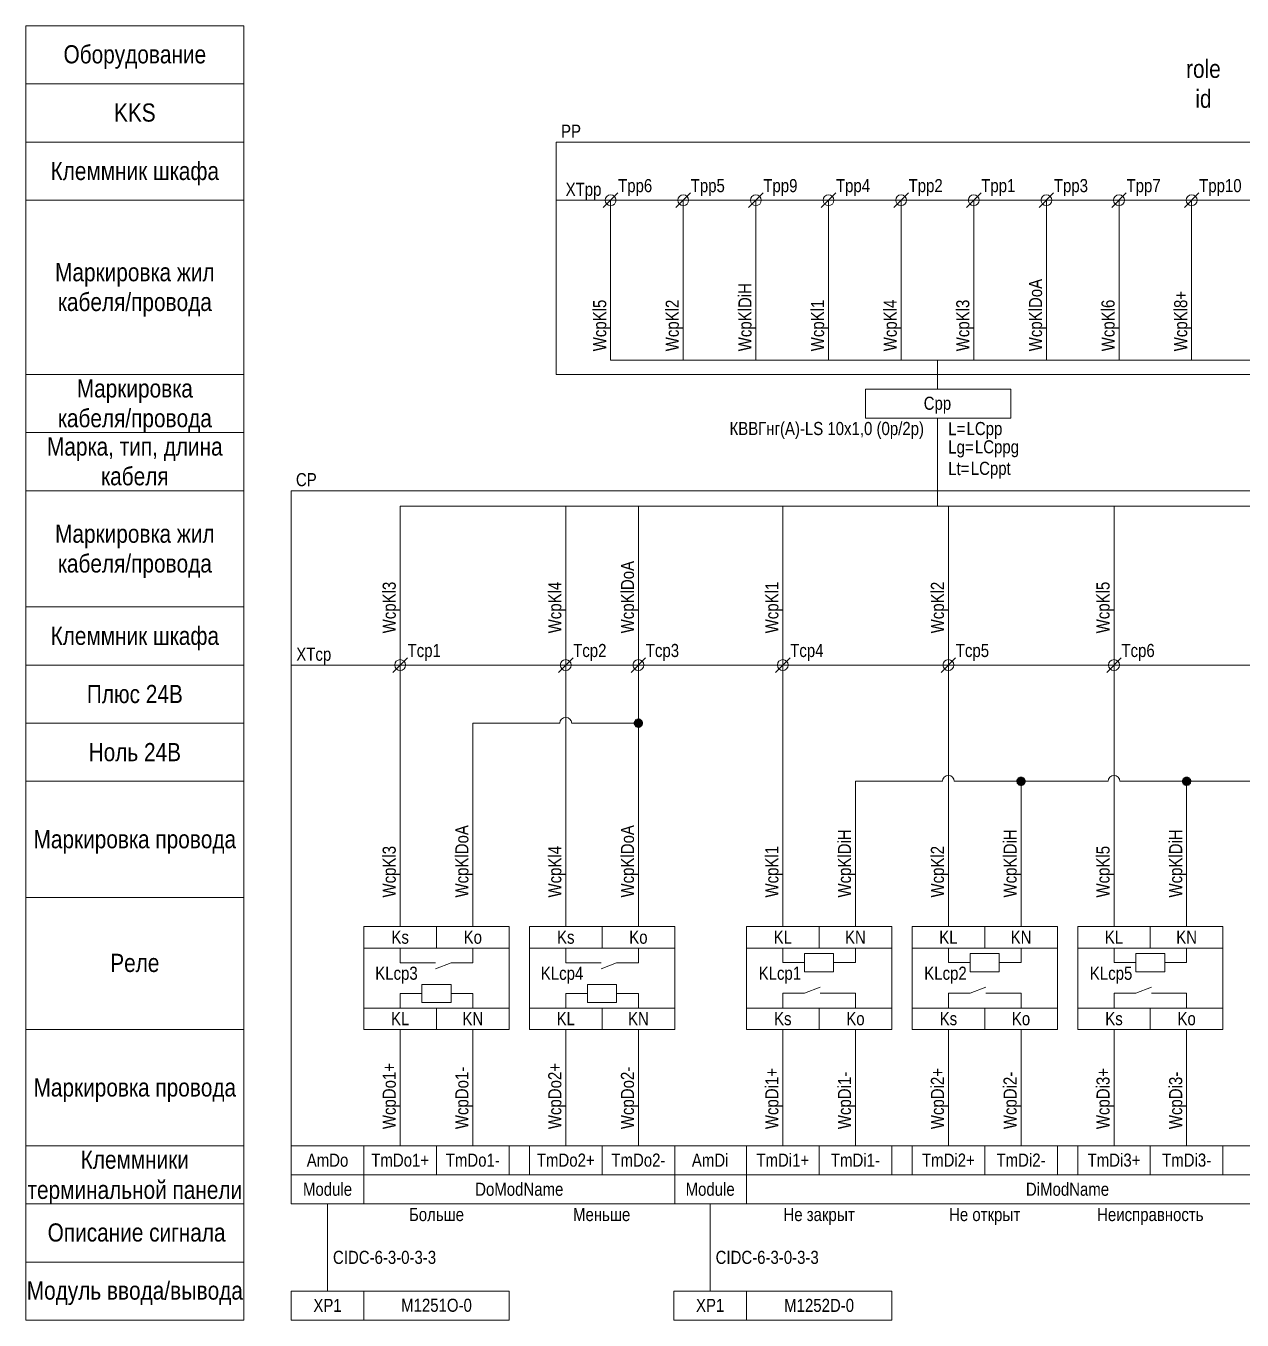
# Model space of a CAD drawing. Header units: millimetres. Extents: x 20 to 273, y -183 to -5.
# Drawn here: x 20 to 187.4, y -183.2 to -5 of the extents above; entities that cross this region are included whole.
import ezdxf

# ---------------------------------------------------------------- set-up
doc = ezdxf.new("R2010")
doc.units = ezdxf.units.MM
doc.header["$MEASUREMENT"] = 0
doc.linetypes.add('1_1', pattern=[2000, 1000, -1000])
doc.linetypes.add('4_2_1_2', pattern=[6702.777624, 3527.777672, -1763.888836, 0, -1411.111116])
for name, color, linetype in [('cp_names', 7, 'Continuous'), ('cp_params_di', 7, 'Continuous'), ('cp_params_do', 7, 'Continuous'), ('cp_static_di', 7, 'Continuous'), ('cp_static_do', 7, 'Continuous'), ('id_names', 7, 'Continuous'), ('id_params_ai', 7, 'Continuous'), ('id_params_di', 7, 'Continuous'), ('id_params_do', 7, 'Continuous'), ('id_static_di', 7, 'Continuous'), ('id_static_do', 7, 'Continuous')]:
    doc.layers.add(name, color=color, linetype=linetype)
doc.styles.add('СГЕНЕРИР_СТИЛЬ_1', font='')
doc.styles.get('СГЕНЕРИР_СТИЛЬ_1').set_extended_font_data('Arial Narrow')

msp = doc.modelspace()

# ---------------------------------------------------------------- hatches: boundary and pattern name
at = {"layer": 'cp_static_di', "linetype": 'Continuous', "lineweight": 0, "true_color": 0x000000}
for points in [[(156.61, -109), (156.64, -109.15), (156.72, -109.28), (156.85, -109.37), (157.01, -109.4), (157.16, -109.37), (157.29, -109.28), (157.38, -109.15), (157.41, -109), (157.38, -108.85), (157.29, -108.72), (157.16, -108.63), (157.01, -108.6), (156.85, -108.63), (156.72, -108.72), (156.64, -108.85)], [(179.41, -109), (179.44, -109.15), (179.52, -109.28), (179.65, -109.37), (179.81, -109.4), (179.96, -109.37), (180.09, -109.28), (180.18, -109.15), (180.21, -109), (180.18, -108.85), (180.09, -108.72), (179.96, -108.63), (179.81, -108.6), (179.65, -108.63), (179.52, -108.72), (179.44, -108.85)]]:
    msp.add_hatch(color=18, dxfattribs=at).paths.add_polyline_path(points)
at = {"layer": 'cp_static_do', "linetype": 'Continuous', "lineweight": 0, "true_color": 0x000000}
msp.add_hatch(color=18, dxfattribs=at).paths.add_polyline_path([(103.93, -101), (103.96, -101.15), (104.04, -101.28), (104.17, -101.37), (104.33, -101.4), (104.48, -101.37), (104.61, -101.28), (104.69, -101.15), (104.73, -101), (104.69, -100.85), (104.61, -100.72), (104.48, -100.63), (104.33, -100.6), (104.17, -100.63), (104.04, -100.72), (103.96, -100.85)])

# ---------------------------------------------------------------- linework, layer by layer
at = {"layer": 'cp_names', "color": 7, "linetype": 'Continuous', "lineweight": 15, "ltscale": 100}
for points in [[(20, -85), (50, -85), (50, -69), (20, -69)], [(20, -93), (50, -93), (50, -85), (20, -85)], [(20, -101), (50, -101), (50, -93), (20, -93)], [(20, -109), (50, -109), (50, -101), (20, -101)], [(20, -125), (50, -125), (50, -109), (20, -109)], [(20, -143.18), (50, -143.18), (50, -125), (20, -125)], [(20, -159.18), (50, -159.18), (50, -143.18), (20, -143.18)], [(20, -167.18), (50, -167.18), (50, -159.18), (20, -159.18)], [(20, -175.18), (50, -175.18), (50, -167.18), (20, -167.18)], [(20, -183.18), (50, -183.18), (50, -175.18), (20, -175.18)]]:
    msp.add_lwpolyline(points, close=True, dxfattribs=at)
at = {"layer": 'cp_static_di', "color": 7, "linetype": '1_1', "lineweight": 15, "ltscale": 100}
for p, q in [((273.2, -69), (56.53, -69)), ((56.53, -69), (56.53, -167.18))]:
    msp.add_line(p, q, dxfattribs=at)
at = {"layer": 'cp_static_di', "color": 7, "linetype": 'Continuous', "lineweight": 15, "ltscale": 100}
for p, q in [((71.53, -71.14), (225.4, -71.14)), ((71.53, -71.14), (71.53, -93)), ((94.33, -71.14), (94.33, -93)), ((104.33, -71.14), (104.33, -93)), ((124.21, -71.14), (124.21, -93)), ((147.01, -71.14), (147.01, -93)), ((169.81, -71.14), (169.81, -93)), ((70.53, -94), (72.53, -92)), ((93.33, -94), (95.33, -92)), ((103.33, -94), (105.33, -92)), ((123.21, -94), (125.21, -92)), ((146.01, -94), (148.01, -92)), ((124.21, -93), (124.21, -129)), ((147.01, -93), (147.01, -129)), ((169.81, -93), (169.81, -129)), ((134.21, -129), (134.21, -109)), ((157.01, -129), (157.01, -109.4)), ((179.81, -129), (179.81, -109.4)), ((124.21, -143.18), (124.21, -159.18)), ((134.21, -143.18), (134.21, -159.18)), ((147.01, -143.18), (147.01, -159.18)), ((157.01, -143.18), (157.01, -159.18)), ((169.81, -143.18), (169.81, -159.18)), ((179.81, -143.18), (179.81, -159.18)), ((109.21, -159.18), (230.4, -159.18)), ((109.21, -167.18), (230.4, -167.18))]:
    msp.add_line(p, q, dxfattribs=at)
at = {"layer": 'cp_static_di', "color": 7, "linetype": '4_2_1_2', "lineweight": 15, "ltscale": 100}
msp.add_line((56.53, -93), (273.2, -93), dxfattribs=at)
at = {"layer": 'cp_static_di', "color": 7, "linetype": 'Continuous', "lineweight": 15, "ltscale": 100}
for points in [[(119.21, -143.18), (139.21, -143.18), (139.21, -129), (119.21, -129)], [(119.21, -131.96), (129.21, -131.96), (129.21, -129), (119.21, -129)], [(129.21, -131.96), (139.21, -131.96), (139.21, -129), (129.21, -129)], [(142.01, -143.18), (162.01, -143.18), (162.01, -129), (142.01, -129)], [(142.01, -131.96), (152.01, -131.96), (152.01, -129), (142.01, -129)], [(152.01, -131.96), (162.01, -131.96), (162.01, -129), (152.01, -129)], [(164.81, -143.18), (184.81, -143.18), (184.81, -129), (164.81, -129)], [(164.81, -131.96), (174.81, -131.96), (174.81, -129), (164.81, -129)], [(174.81, -131.96), (184.81, -131.96), (184.81, -129), (174.81, -129)], [(131.21, -132.72), (131.21, -135.21), (127.21, -135.21), (127.21, -132.72)], [(154.01, -132.72), (154.01, -135.21), (150.01, -135.21), (150.01, -132.72)], [(176.81, -132.72), (176.81, -135.21), (172.81, -135.21), (172.81, -132.72)], [(119.21, -143.18), (129.21, -143.18), (129.21, -140.21), (119.21, -140.21)], [(129.21, -143.18), (139.21, -143.18), (139.21, -140.21), (129.21, -140.21)], [(142.01, -143.18), (152.01, -143.18), (152.01, -140.21), (142.01, -140.21)], [(152.01, -143.18), (162.01, -143.18), (162.01, -140.21), (152.01, -140.21)], [(164.81, -143.18), (174.81, -143.18), (174.81, -140.21), (164.81, -140.21)], [(174.81, -143.18), (184.81, -143.18), (184.81, -140.21), (174.81, -140.21)], [(119.21, -159.18), (129.21, -159.18), (129.21, -163.18), (119.21, -163.18)], [(129.21, -159.18), (139.21, -159.18), (139.21, -163.18), (129.21, -163.18)], [(142.01, -159.18), (152.01, -159.18), (152.01, -163.18), (142.01, -163.18)], [(152.01, -159.18), (162.01, -159.18), (162.01, -163.18), (152.01, -163.18)], [(164.81, -159.18), (174.81, -159.18), (174.81, -163.18), (164.81, -163.18)], [(174.81, -159.18), (184.81, -159.18), (184.81, -163.18), (174.81, -163.18)], [(119.21, -163.18), (230.4, -163.18), (230.4, -167.18), (119.21, -167.18)]]:
    msp.add_lwpolyline(points, close=True, dxfattribs=at)
for points in [[(124.21, -131.96), (124.21, -133.96), (127.21, -133.96)], [(134.21, -131.96), (134.21, -133.96), (131.21, -133.96)], [(147.01, -131.96), (147.01, -133.96), (150.01, -133.96)], [(157.01, -131.96), (157.01, -133.96), (154.01, -133.96)], [(169.81, -131.96), (169.81, -133.96), (172.81, -133.96)], [(179.81, -131.96), (179.81, -133.96), (176.81, -133.96)], [(124.21, -140.21), (124.21, -138.18), (127.21, -138.18)], [(127.21, -138.18), (129.35, -137.35)], [(131.21, -138.18), (129.35, -138.18)], [(134.21, -140.21), (134.21, -138.18), (131.21, -138.18)], [(147.01, -140.21), (147.01, -138.18), (150.01, -138.18)], [(150.01, -138.18), (152.15, -137.35)], [(154.01, -138.18), (152.15, -138.18)], [(157.01, -140.21), (157.01, -138.18), (154.01, -138.18)], [(169.81, -140.21), (169.81, -138.18), (172.81, -138.18)], [(172.81, -138.18), (174.95, -137.35)], [(176.81, -138.18), (174.95, -138.18)], [(179.81, -140.21), (179.81, -138.18), (176.81, -138.18)]]:
    msp.add_lwpolyline(points, dxfattribs=at)
for centre in [(71.53, -93), (94.33, -93), (104.33, -93), (124.21, -93), (147.01, -93)]:
    msp.add_circle(centre, 0.75, dxfattribs=at)
at = {"layer": 'cp_static_di', "color": 7, "linetype": 'Continuous', "lineweight": 70, "ltscale": 100}
for centre in [(157.01, -109), (179.81, -109)]:
    msp.add_circle(centre, 0.4, dxfattribs=at)
at = {"layer": 'cp_static_do', "color": 7, "linetype": 'Continuous', "lineweight": 15, "ltscale": 100}
for p, q in [((168.81, -94), (170.81, -92)), ((71.53, -93), (71.53, -129)), ((94.33, -93), (94.33, -129)), ((104.33, -93), (104.33, -129)), ((81.53, -101), (81.53, -129)), ((93.51, -101), (81.53, -101)), ((103.93, -101), (95.14, -101)), ((71.53, -143.18), (71.53, -159.18)), ((81.53, -143.18), (81.53, -159.18)), ((94.33, -143.18), (94.33, -159.18)), ((104.33, -143.18), (104.33, -159.18)), ((56.53, -159.18), (109.33, -159.18)), ((56.53, -167.18), (109.33, -167.18)), ((61.53, -167.18), (61.53, -179.18)), ((114.21, -167.18), (114.21, -179.18))]:
    msp.add_line(p, q, dxfattribs=at)
for points in [[(66.53, -143.18), (86.53, -143.18), (86.53, -129), (66.53, -129)], [(66.53, -131.96), (76.53, -131.96), (76.53, -129), (66.53, -129)], [(76.53, -131.96), (86.53, -131.96), (86.53, -129), (76.53, -129)], [(89.33, -143.18), (109.33, -143.18), (109.33, -129), (89.33, -129)], [(89.33, -131.96), (99.33, -131.96), (99.33, -129), (89.33, -129)], [(99.33, -131.96), (109.33, -131.96), (109.33, -129), (99.33, -129)], [(74.53, -139.46), (74.53, -136.96), (78.53, -136.96), (78.53, -139.46)], [(97.33, -139.46), (97.33, -136.96), (101.33, -136.96), (101.33, -139.46)], [(66.53, -143.18), (76.53, -143.18), (76.53, -140.21), (66.53, -140.21)], [(76.53, -143.18), (86.53, -143.18), (86.53, -140.21), (76.53, -140.21)], [(89.33, -143.18), (99.33, -143.18), (99.33, -140.21), (89.33, -140.21)], [(99.33, -143.18), (109.33, -143.18), (109.33, -140.21), (99.33, -140.21)], [(66.53, -159.18), (76.53, -159.18), (76.53, -163.18), (66.53, -163.18)], [(76.53, -159.18), (86.53, -159.18), (86.53, -163.18), (76.53, -163.18)], [(89.33, -159.18), (99.33, -159.18), (99.33, -163.18), (89.33, -163.18)], [(99.33, -159.18), (109.33, -159.18), (109.33, -163.18), (99.33, -163.18)], [(66.53, -167.18), (56.53, -167.18), (56.53, -163.18), (66.53, -163.18)], [(66.53, -163.18), (109.33, -163.18), (109.33, -167.18), (66.53, -167.18)], [(119.21, -167.18), (109.33, -167.18), (109.33, -163.18), (119.21, -163.18)], [(66.53, -183.18), (56.53, -183.18), (56.53, -179.18), (66.53, -179.18)], [(66.53, -179.18), (86.53, -179.18), (86.53, -183.18), (66.53, -183.18)], [(119.21, -183.18), (109.21, -183.18), (109.21, -179.18), (119.21, -179.18)], [(119.21, -179.18), (139.21, -179.18), (139.21, -183.18), (119.21, -183.18)]]:
    msp.add_lwpolyline(points, close=True, dxfattribs=at)
for points in [[(71.53, -131.96), (71.53, -134), (74.53, -134)], [(81.53, -131.96), (81.53, -134), (78.53, -134)], [(94.33, -131.96), (94.33, -134), (97.33, -134)], [(104.33, -131.96), (104.33, -134), (101.33, -134)], [(74.53, -134), (76.39, -134)], [(78.53, -134), (76.39, -134.83)], [(97.33, -134), (99.19, -134)], [(101.33, -134), (99.19, -134.83)], [(71.53, -140.21), (71.53, -138.21), (74.53, -138.21)], [(81.53, -140.21), (81.53, -138.21), (78.53, -138.21)], [(94.33, -140.21), (94.33, -138.21), (97.33, -138.21)], [(104.33, -140.21), (104.33, -138.21), (101.33, -138.21)]]:
    msp.add_lwpolyline(points, dxfattribs=at)
msp.add_circle((169.81, -93), 0.75, dxfattribs=at)
at = {"layer": 'cp_static_do', "color": 7, "linetype": 'Continuous', "lineweight": 70, "ltscale": 100}
msp.add_circle((104.33, -101), 0.4, dxfattribs=at)
at = {"layer": 'cp_static_do', "color": 7, "linetype": 'Continuous', "lineweight": 15, "ltscale": 100}
for centre in [(94.33, -101), (147.01, -109), (169.81, -109)]:
    msp.add_arc(centre, 0.815, 0, 180, dxfattribs=at)
at = {"layer": 'id_names', "color": 7, "linetype": 'Continuous', "lineweight": 15, "ltscale": 100}
for points in [[(20, -13), (50, -13), (50, -5), (20, -5)], [(20, -21), (50, -21), (50, -13), (20, -13)], [(20, -29), (50, -29), (50, -21), (20, -21)], [(20, -53), (50, -53), (50, -29), (20, -29)], [(20, -61), (50, -61), (50, -53), (20, -53)], [(20, -69), (50, -69), (50, -61), (20, -61)]]:
    msp.add_lwpolyline(points, close=True, dxfattribs=at)
at = {"layer": 'id_static_di', "color": 7, "linetype": 'Continuous', "lineweight": 15, "ltscale": 100}
for p, q in [((145.5, -71.14), (145.5, -59)), ((146.19, -109), (134.21, -109)), ((168.99, -109), (147.82, -109)), ((191.79, -109), (170.62, -109))]:
    msp.add_line(p, q, dxfattribs=at)
at = {"layer": 'id_static_do', "color": 7, "linetype": '1_1', "lineweight": 15, "ltscale": 100}
for p, q in [((273.2, -21), (93.03, -21)), ((93.03, -53), (93.03, -21)), ((273.2, -53), (93.03, -53))]:
    msp.add_line(p, q, dxfattribs=at)
at = {"layer": 'id_static_do', "color": 7, "linetype": 'Continuous', "lineweight": 15, "ltscale": 100}
for p, q in [((99.5, -30), (101.5, -28)), ((109.5, -30), (111.5, -28)), ((119.5, -30), (121.5, -28)), ((129.5, -30), (131.5, -28)), ((139.5, -30), (141.5, -28)), ((149.5, -30), (151.5, -28)), ((159.5, -30), (161.5, -28)), ((169.5, -30), (171.5, -28)), ((179.5, -30), (181.5, -28)), ((100.5, -51), (100.5, -29)), ((110.5, -51), (110.5, -29)), ((120.5, -51), (120.5, -29)), ((130.5, -51), (130.5, -29)), ((140.5, -51), (140.5, -29)), ((150.5, -51), (150.5, -29)), ((160.5, -51), (160.5, -29)), ((170.5, -51), (170.5, -29)), ((180.5, -51), (180.5, -29)), ((100.5, -51), (190.5, -51)), ((145.5, -55), (145.5, -51))]:
    msp.add_line(p, q, dxfattribs=at)
at = {"layer": 'id_static_do', "color": 7, "linetype": '4_2_1_2', "lineweight": 15, "ltscale": 100}
msp.add_line((93.03, -29), (273.2, -29), dxfattribs=at)
at = {"layer": 'id_static_do', "color": 7, "linetype": 'Continuous', "lineweight": 15, "ltscale": 100}
msp.add_lwpolyline([(135.6, -59), (155.61, -59), (155.61, -55), (135.6, -55)], close=True, dxfattribs=at)
for centre in [(100.5, -29), (110.5, -29), (120.5, -29), (130.5, -29), (140.5, -29), (150.5, -29), (160.5, -29), (170.5, -29), (180.5, -29)]:
    msp.add_circle(centre, 0.75, dxfattribs=at)

# ---------------------------------------------------------------- texts
at = {"layer": 'cp_names', "color": 7, "linetype": 'Continuous', "lineweight": 15, "insert": (35, -73.66), "char_height": 2.5, "attachment_point": 2, "line_spacing_factor": 0.982786, "style": 'СГЕНЕРИР_СТИЛЬ_1'}
msp.add_mtext('\\A1;{\\pqc;\\fArial Narrow|b0|i0|c204|p34;Маркировка жил\\P\\pqc;\\fArial Narrow|b0|i0|c204|p34;кабеля/провода}', dxfattribs=at)
at = {"layer": 'cp_names', "color": 7, "linetype": 'Continuous', "lineweight": 15, "char_height": 2.5, "style": 'СГЕНЕРИР_СТИЛЬ_1'}
for s, insert, attachment_point in [('\\A1;{\\pqc;\\fArial Narrow|b0|i0|c204|p34;Клеммник\\fArial Narrow|b0|i0|c204|p34; шкафа}', (35, -87.72), 2), ('\\A1;{\\pqc;\\fArial Narrow|b0|i0|c204|p34;Плюс \\fArial Narrow|b0|i0|c204|p34;24В}', (35, -97), 5), ('\\A1;{\\pqc;\\fArial Narrow|b0|i0|c204|p34;Ноль 24\\fArial Narrow|b0|i0|c204|p34;В}', (35, -105), 5), ('\\A1;{\\pqc;\\fArial Narrow|b0|i0|c204|p34;Маркировка \\fArial Narrow|b0|i0|c204|p34;провода}', (35, -115.72), 2), ('\\A1;{\\pqc;\\fArial Narrow|b0|i0|c204|p34;Реле}', (35, -132.75), 2), ('\\A1;{\\pqc;\\fArial Narrow|b0|i0|c204|p34;Маркировка \\fArial Narrow|b0|i0|c204|p34;провода}', (35, -149.9), 2), ('\\A1;{\\pqc;\\fArial Narrow|b0|i0|c204|p34;Описание сигнала}', (35.24, -169.86), 2), ('\\A1;{\\pqc;\\fArial Narrow|b0|i0|c204|p34;Модуль ввода/вывода}', (35, -177.86), 2)]:
    msp.add_mtext(s, dxfattribs=dict(at, insert=insert, attachment_point=attachment_point))
at = {"layer": 'cp_names', "color": 7, "linetype": 'Continuous', "lineweight": 15, "insert": (35, -159.84), "char_height": 2.5, "width": 30, "attachment_point": 2, "line_spacing_factor": 0.996518, "style": 'СГЕНЕРИР_СТИЛЬ_1'}
msp.add_mtext('\\A1;{\\pqc;\\fArial Narrow|b0|i0|c204|p34;Клеммник\\fArial Narrow|b0|i0|c204|p34;и терминальной панели}', dxfattribs=at)
at = {"layer": 'cp_params_di', "color": 7, "linetype": 'Continuous', "lineweight": 15, "char_height": 1.8, "attachment_point": 1, "rotation": 90, "style": 'СГЕНЕРИР_СТИЛЬ_1'}
for s, insert in [('\\A1;{\\pql;\\fArial Narrow|b0|i0|c204|p34;WcpKl\\fArial Narrow|b0|i0|c204|p34;DiH}', (118.1, -49.8)), ('\\A1;{\\pql;\\fArial Narrow|b0|i0|c204|p34;WcpKl8\\fArial Narrow|b0|i0|c204|p34;+}', (178.09, -49.8)), ('\\A1;{\\pql;\\fArial Narrow|b0|i0|c204|p34;WcpKl\\fArial Narrow|b0|i0|c204|p34;5\\fArial Narrow|b0|i0|c204|p34;}', (98.1, -49.8)), ('\\A1;{\\pql;\\fArial Narrow|b0|i0|c204|p34;WcpKl\\fArial Narrow|b0|i0|c204|p34;2\\fArial Narrow|b0|i0|c204|p34;}', (108.09, -49.8)), ('\\A1;{\\pql;\\fArial Narrow|b0|i0|c204|p34;Wcp\\fArial Narrow|b0|i0|c204|p34;Kl1\\fArial Narrow|b0|i0|c204|p34;}', (128.09, -49.8)), ('\\A1;{\\pql;\\fArial Narrow|b0|i0|c204|p34;WcpKl\\fArial Narrow|b0|i0|c204|p34;6\\fArial Narrow|b0|i0|c204|p34;}', (168.09, -49.8)), ('\\A1;{\\pql;\\fArial Narrow|b0|i0|c204|p34;WcpKl3}', (69.12, -88.63)), ('\\A1;{\\pql;\\fArial Narrow|b0|i0|c204|p34;WcpKl4}', (91.92, -88.63)), ('\\A1;{\\pql;\\fArial Narrow|b0|i0|c204|p34;Wcp\\fArial Narrow|b0|i0|c204|p34;Kl1\\fArial Narrow|b0|i0|c204|p34;}', (121.8, -88.63)), ('\\A1;{\\pql;\\fArial Narrow|b0|i0|c204|p34;WcpKl\\fArial Narrow|b0|i0|c204|p34;2\\fArial Narrow|b0|i0|c204|p34;}', (144.6, -88.63)), ('\\A1;{\\pql;\\fArial Narrow|b0|i0|c204|p34;WcpKl\\fArial Narrow|b0|i0|c204|p34;5\\fArial Narrow|b0|i0|c204|p34;}', (167.4, -88.63)), ('\\A1;{\\pql;\\fArial Narrow|b0|i0|c204|p34;WcpKl\\fArial Narrow|b0|i0|c204|p34;DiH}', (131.8, -125)), ('\\A1;{\\pql;\\fArial Narrow|b0|i0|c204|p34;WcpKl\\fArial Narrow|b0|i0|c204|p34;DiH}', (154.6, -125)), ('\\A1;{\\pql;\\fArial Narrow|b0|i0|c204|p34;WcpKl\\fArial Narrow|b0|i0|c204|p34;DiH}', (177.4, -125)), ('\\A1;{\\pql;\\fArial Narrow|b0|i0|c204|p34;Wcp\\fArial Narrow|b0|i0|c204|p34;Kl1\\fArial Narrow|b0|i0|c204|p34;}', (121.8, -125)), ('\\A1;{\\pql;\\fArial Narrow|b0|i0|c204|p34;WcpKl\\fArial Narrow|b0|i0|c204|p34;2\\fArial Narrow|b0|i0|c204|p34;}', (144.6, -125)), ('\\A1;{\\pql;\\fArial Narrow|b0|i0|c204|p34;WcpKl\\fArial Narrow|b0|i0|c204|p34;5\\fArial Narrow|b0|i0|c204|p34;}', (167.4, -125)), ('\\A1;{\\pql;\\fArial Narrow|b0|i0|c204|p34;WcpDi1\\fArial Narrow|b0|i0|c204|p34;+}', (121.8, -156.89)), ('\\A1;{\\pql;\\fArial Narrow|b0|i0|c204|p34;WcpDi1\\fArial Narrow|b0|i0|c204|p34;-}', (131.8, -156.89)), ('\\A1;{\\pql;\\fArial Narrow|b0|i0|c204|p34;WcpDi\\fArial Narrow|b0|i0|c204|p34;2\\fArial Narrow|b0|i0|c204|p34;+}', (144.6, -156.89)), ('\\A1;{\\pql;\\fArial Narrow|b0|i0|c204|p34;WcpDi\\fArial Narrow|b0|i0|c204|p34;2\\fArial Narrow|b0|i0|c204|p34;-}', (154.6, -156.89)), ('\\A1;{\\pql;\\fArial Narrow|b0|i0|c204|p34;WcpDi\\fArial Narrow|b0|i0|c204|p34;3\\fArial Narrow|b0|i0|c204|p34;+}', (167.4, -156.89)), ('\\A1;{\\pql;\\fArial Narrow|b0|i0|c204|p34;WcpDi\\fArial Narrow|b0|i0|c204|p34;3\\fArial Narrow|b0|i0|c204|p34;-}', (177.4, -156.89))]:
    msp.add_mtext(s, dxfattribs=dict(at, insert=insert))
at = {"layer": 'cp_params_di', "color": 7, "linetype": 'Continuous', "lineweight": 15, "char_height": 1.8, "style": 'СГЕНЕРИР_СТИЛЬ_1'}
for s, insert, attachment_point in [('\\A1;{\\pql;\\fArial Narrow|b0|i0|c204|p34;CP}', (57.18, -66.57), 1), ('\\A1;{\\pqr;\\fArial Narrow|b0|i0|c204|p34;XTcp}', (62.04, -90.6), 3), ('\\A1;{\\pql;\\fArial Narrow|b0|i0|c204|p34;Tcp\\fArial Narrow|b0|i0|c204|p34;4}', (125.23, -90.09), 1), ('\\A1;{\\pql;\\fArial Narrow|b0|i0|c204|p34;Tcp\\fArial Narrow|b0|i0|c204|p34;5}', (148.03, -90.09), 1), ('\\A1;{\\pql;\\fArial Narrow|b0|i0|c204|p34;Tcp\\fArial Narrow|b0|i0|c204|p34;6}', (170.83, -90.09), 1), ('\\A1;{\\pqc;\\fArial Narrow|b0|i0|c204|p34;K\\fArial Narrow|b0|i0|c204|p34;L}', (124.21, -129.56), 2), ('\\A1;{\\pqc;\\fArial Narrow|b0|i0|c204|p34;K\\fArial Narrow|b0|i0|c204|p34;N}', (134.21, -129.56), 2), ('\\A1;{\\pqc;\\fArial Narrow|b0|i0|c204|p34;K\\fArial Narrow|b0|i0|c204|p34;L}', (147.01, -129.56), 2), ('\\A1;{\\pqc;\\fArial Narrow|b0|i0|c204|p34;K\\fArial Narrow|b0|i0|c204|p34;N}', (157.01, -129.56), 2), ('\\A1;{\\pqc;\\fArial Narrow|b0|i0|c204|p34;K\\fArial Narrow|b0|i0|c204|p34;L}', (169.81, -129.56), 2), ('\\A1;{\\pqc;\\fArial Narrow|b0|i0|c204|p34;K\\fArial Narrow|b0|i0|c204|p34;N}', (179.81, -129.56), 2), ('\\A1;{\\pqc;\\fArial Narrow|b0|i0|c204|p34;KLcp\\fArial Narrow|b0|i0|c204|p34;1}', (123.81, -134.52), 2), ('\\A1;{\\pqc;\\fArial Narrow|b0|i0|c204|p34;KLcp\\fArial Narrow|b0|i0|c204|p34;2}', (146.61, -134.52), 2), ('\\A1;{\\pqc;\\fArial Narrow|b0|i0|c204|p34;KLcp\\fArial Narrow|b0|i0|c204|p34;5}', (169.41, -134.53), 2), ('\\A1;{\\pqc;\\fArial Narrow|b0|i0|c204|p34;Ks}', (124.21, -140.78), 2), ('\\A1;{\\pqc;\\fArial Narrow|b0|i0|c204|p34;Ko}', (134.21, -140.78), 2), ('\\A1;{\\pqc;\\fArial Narrow|b0|i0|c204|p34;Ks}', (147.01, -140.78), 2), ('\\A1;{\\pqc;\\fArial Narrow|b0|i0|c204|p34;Ko}', (157.01, -140.78), 2), ('\\A1;{\\pqc;\\fArial Narrow|b0|i0|c204|p34;Ks}', (169.81, -140.78), 2), ('\\A1;{\\pqc;\\fArial Narrow|b0|i0|c204|p34;Ko}', (179.81, -140.78), 2), ('\\A1;{\\pqc;\\fArial Narrow|b0|i0|c204|p34;Am\\fArial Narrow|b0|i0|c204|p34;Di}', (114.21, -160.26), 2), ('\\A1;{\\pqc;\\fArial Narrow|b0|i0|c204|p34;TmDi1\\fArial Narrow|b0|i0|c204|p34;+}', (124.21, -160.25), 2), ('\\A1;{\\pqc;\\fArial Narrow|b0|i0|c204|p34;TmDi1\\fArial Narrow|b0|i0|c204|p34;-}', (134.21, -160.25), 2), ('\\A1;{\\pqc;\\fArial Narrow|b0|i0|c204|p34;TmDi2\\fArial Narrow|b0|i0|c204|p34;+}', (147.01, -160.25), 2), ('\\A1;{\\pqc;\\fArial Narrow|b0|i0|c204|p34;TmDi2\\fArial Narrow|b0|i0|c204|p34;-}', (157.01, -160.25), 2), ('\\A1;{\\pqc;\\fArial Narrow|b0|i0|c204|p34;TmDi\\fArial Narrow|b0|i0|c204|p34;3\\fArial Narrow|b0|i0|c204|p34;+}', (169.81, -160.25), 2), ('\\A1;{\\pqc;\\fArial Narrow|b0|i0|c204|p34;TmDi\\fArial Narrow|b0|i0|c204|p34;3\\fArial Narrow|b0|i0|c204|p34;-}', (179.81, -160.25), 2), ('\\A1;{\\pqc;\\fArial Narrow|b0|i0|c204|p34;DiModName}', (163.41, -164.26), 2)]:
    msp.add_mtext(s, dxfattribs=dict(at, insert=insert, attachment_point=attachment_point))
at = {"layer": 'cp_params_do', "color": 7, "linetype": 'Continuous', "lineweight": 15, "char_height": 1.8, "attachment_point": 1, "rotation": 90, "style": 'СГЕНЕРИР_СТИЛЬ_1'}
for s, insert in [('\\A1;{\\pql;\\fArial Narrow|b0|i0|c204|p34;WcpKl\\fArial Narrow|b0|i0|c204|p34;DoA}', (101.92, -88.63)), ('\\A1;{\\pql;\\fArial Narrow|b0|i0|c204|p34;WcpKl\\fArial Narrow|b0|i0|c204|p34;DoA}', (79.12, -125)), ('\\A1;{\\pql;\\fArial Narrow|b0|i0|c204|p34;WcpKl\\fArial Narrow|b0|i0|c204|p34;DoA}', (101.92, -125)), ('\\A1;{\\pql;\\fArial Narrow|b0|i0|c204|p34;WcpKl3}', (69.12, -125)), ('\\A1;{\\pql;\\fArial Narrow|b0|i0|c204|p34;WcpKl4}', (91.92, -125)), ('\\A1;{\\pql;\\fArial Narrow|b0|i0|c204|p34;WcpDo1\\fArial Narrow|b0|i0|c204|p34;+}', (69.12, -156.89)), ('\\A1;{\\pql;\\fArial Narrow|b0|i0|c204|p34;WcpDo\\fArial Narrow|b0|i0|c204|p34;2\\fArial Narrow|b0|i0|c204|p34;+}', (91.92, -156.89)), ('\\A1;{\\pql;\\fArial Narrow|b0|i0|c204|p34;WcpDo1\\fArial Narrow|b0|i0|c204|p34;-}', (79.12, -156.89)), ('\\A1;{\\pql;\\fArial Narrow|b0|i0|c204|p34;WcpDo\\fArial Narrow|b0|i0|c204|p34;2\\fArial Narrow|b0|i0|c204|p34;-}', (101.92, -156.89))]:
    msp.add_mtext(s, dxfattribs=dict(at, insert=insert))
at = {"layer": 'cp_params_do', "color": 7, "linetype": 'Continuous', "lineweight": 15, "char_height": 1.8, "style": 'СГЕНЕРИР_СТИЛЬ_1'}
for s, insert, attachment_point in [('\\A1;{\\pql;\\fArial Narrow|b0|i0|c204|p34;Tcp1}', (72.55, -90.09), 1), ('\\A1;{\\pql;\\fArial Narrow|b0|i0|c204|p34;Tcp\\fArial Narrow|b0|i0|c204|p34;2}', (95.35, -90.09), 1), ('\\A1;{\\pql;\\fArial Narrow|b0|i0|c204|p34;Tcp\\fArial Narrow|b0|i0|c204|p34;3}', (105.35, -90.09), 1), ('\\A1;{\\pqc;\\fArial Narrow|b0|i0|c204|p34;Ks}', (71.53, -129.56), 2), ('\\A1;{\\pqc;\\fArial Narrow|b0|i0|c204|p34;Ko}', (81.53, -129.56), 2), ('\\A1;{\\pqc;\\fArial Narrow|b0|i0|c204|p34;Ks}', (94.33, -129.56), 2), ('\\A1;{\\pqc;\\fArial Narrow|b0|i0|c204|p34;Ko}', (104.33, -129.56), 2), ('\\A1;{\\pqc;\\fArial Narrow|b0|i0|c204|p34;KLcp\\fArial Narrow|b0|i0|c204|p34;3}', (71.02, -134.52), 2), ('\\A1;{\\pqc;\\fArial Narrow|b0|i0|c204|p34;KLcp\\fArial Narrow|b0|i0|c204|p34;4}', (93.82, -134.53), 2), ('\\A1;{\\pqc;\\fArial Narrow|b0|i0|c204|p34;KL}', (71.53, -140.78), 2), ('\\A1;{\\pqc;\\fArial Narrow|b0|i0|c204|p34;KN}', (81.53, -140.78), 2), ('\\A1;{\\pqc;\\fArial Narrow|b0|i0|c204|p34;KL}', (94.33, -140.78), 2), ('\\A1;{\\pqc;\\fArial Narrow|b0|i0|c204|p34;KN}', (104.33, -140.78), 2), ('\\A1;{\\pqc;\\fArial Narrow|b0|i0|c204|p34;Am\\fArial Narrow|b0|i0|c204|p34;Do}', (61.53, -160.26), 2), ('\\A1;{\\pqc;\\fArial Narrow|b0|i0|c204|p34;TmD\\fArial Narrow|b0|i0|c204|p34;o\\fArial Narrow|b0|i0|c204|p34;1+}', (71.53, -160.25), 2), ('\\A1;{\\pqc;\\fArial Narrow|b0|i0|c204|p34;TmD\\fArial Narrow|b0|i0|c204|p34;o\\fArial Narrow|b0|i0|c204|p34;1-}', (81.53, -160.25), 2), ('\\A1;{\\pqc;\\fArial Narrow|b0|i0|c204|p34;TmD\\fArial Narrow|b0|i0|c204|p34;o\\fArial Narrow|b0|i0|c204|p34;2+}', (94.33, -160.25), 2), ('\\A1;{\\pqc;\\fArial Narrow|b0|i0|c204|p34;TmD\\fArial Narrow|b0|i0|c204|p34;o\\fArial Narrow|b0|i0|c204|p34;2-}', (104.33, -160.25), 2), ('\\A1;{\\pqc;\\fArial Narrow|b0|i0|c204|p34;D\\fArial Narrow|b0|i0|c204|p34;o\\fArial Narrow|b0|i0|c204|p34;ModName}', (87.93, -164.26), 2)]:
    msp.add_mtext(s, dxfattribs=dict(at, insert=insert, attachment_point=attachment_point))
at = {"layer": 'cp_static_di', "color": 7, "linetype": 'Continuous', "lineweight": 15, "char_height": 1.8, "attachment_point": 2, "style": 'СГЕНЕРИР_СТИЛЬ_1'}
for s, insert in [('\\A1;{\\pqc;\\fArial Narrow|b0|i0|c204|p34;Не \\fArial Narrow|b0|i0|c204|p34;закрыт}', (129.21, -167.74)), ('\\A1;{\\pqc;\\fArial Narrow|b0|i0|c204|p34;Не открыт}', (152.01, -167.74)), ('\\A1;{\\pqc;\\fArial Narrow|b0|i0|c204|p34;Неисправность}', (174.81, -167.74))]:
    msp.add_mtext(s, dxfattribs=dict(at, insert=insert))
at = {"layer": 'cp_static_do', "color": 7, "linetype": 'Continuous', "lineweight": 15, "char_height": 1.8, "attachment_point": 2, "style": 'СГЕНЕРИР_СТИЛЬ_1'}
for s, insert in [('\\A1;{\\pqc;\\fArial Narrow|b0|i0|c204|p34;Module}', (61.53, -164.26)), ('\\A1;{\\pqc;\\fArial Narrow|b0|i0|c204|p34;Module}', (114.21, -164.26)), ('\\A1;{\\pqc;\\fArial Narrow|b0|i0|c204|p34;Больше}', (76.53, -167.74)), ('\\A1;{\\pqc;\\fArial Narrow|b0|i0|c204|p34;Меньше}', (99.27, -167.74)), ('\\A1;{\\pqc;\\fArial Narrow|b0|i0|c204|p34;XP1}', (61.53, -180.25)), ('\\A1;{\\pqc;\\fArial Narrow|b0|i0|c204|p34;M1251O-0}', (76.53, -180.23)), ('\\A1;{\\pqc;\\fArial Narrow|b0|i0|c204|p34;XP1}', (114.21, -180.25)), ('\\A1;{\\pqc;\\fArial Narrow|b0|i0|c204|p34;M125\\fArial Narrow|b0|i0|c204|p34;2D\\fArial Narrow|b0|i0|c204|p34;-0}', (129.21, -180.25))]:
    msp.add_mtext(s, dxfattribs=dict(at, insert=insert))
at = {"layer": 'id_names', "color": 7, "linetype": 'Continuous', "lineweight": 15, "char_height": 2.5, "attachment_point": 2, "style": 'СГЕНЕРИР_СТИЛЬ_1'}
for s, insert in [('\\A1;{\\pqc;\\fArial Narrow|b0|i0|c204|p34;Оборудование}', (35, -7.66)), ('\\A1;{\\pqc;\\fArial Narrow|b0|i0|c204|p34;KKS}', (35, -15.68)), ('\\A1;{\\pqc;\\fArial Narrow|b0|i0|c204|p34;Клеммник\\fArial Narrow|b0|i0|c204|p34; шкафа}', (35, -23.72))]:
    msp.add_mtext(s, dxfattribs=dict(at, insert=insert))
for s, insert, line_spacing_factor in [('\\A1;{\\pqc;\\fArial Narrow|b0|i0|c204|p34;Маркировка жил\\P\\pqc;\\fArial Narrow|b0|i0|c204|p34;кабеля/провода}', (35, -37.66), 0.982786), ('\\A1;{\\pqc;\\fArial Narrow|b0|i0|c204|p34;Маркировка\\P\\pqc;\\fArial Narrow|b0|i0|c204|p34;кабеля/провода}', (35, -53.66), 0.982786), ('\\A1;{\\pqc;\\fArial Narrow|b0|i0|c204|p34;Марка, тип\\fArial Narrow|b0|i0|c204|p34;, длина\\P\\pqc;\\fArial Narrow|b0|i0|c204|p34;кабеля}', (35, -61.66), 0.98101)]:
    msp.add_mtext(s, dxfattribs=dict(at, insert=insert, line_spacing_factor=line_spacing_factor))
at = {"layer": 'id_params_ai', "color": 7, "linetype": 'Continuous', "lineweight": 15, "insert": (181.53, -26.09), "char_height": 1.8, "attachment_point": 1, "style": 'СГЕНЕРИР_СТИЛЬ_1'}
msp.add_mtext('\\A1;{\\pql;\\fArial Narrow|b0|i0|c204|p34;Tpp\\fArial Narrow|b0|i0|c204|p34;10}', dxfattribs=at)
at = {"layer": 'id_params_di', "color": 7, "linetype": 'Continuous', "lineweight": 15, "style": 'СГЕНЕРИР_СТИЛЬ_1'}
for s, insert, char_height, attachment_point in [('\\A1;{\\pqc;\\fArial Narrow|b0|i0|c204|p34;role}', (182.12, -9.66), 2.5, 2), ('\\A1;{\\pqc;\\fArial Narrow|b0|i0|c204|p34;id}', (182.12, -13.78), 2.5, 2), ('\\A1;{\\pql;\\fArial Narrow|b0|i0|c204|p34;LC\\fArial Narrow|b0|i0|c204|p34;p\\fArial Narrow|b0|i0|c204|p34;p}', (149.51, -59.53), 1.8, 1), ('\\A1;{\\pql;\\fArial Narrow|b0|i0|c204|p34;LC\\fArial Narrow|b0|i0|c204|p34;p\\fArial Narrow|b0|i0|c204|p34;pg}', (150.66, -62.05), 1.8, 1), ('\\A1;{\\pql;\\fArial Narrow|b0|i0|c204|p34;LC\\fArial Narrow|b0|i0|c204|p34;p\\fArial Narrow|b0|i0|c204|p34;pt}', (150.09, -65.01), 1.8, 1)]:
    msp.add_mtext(s, dxfattribs=dict(at, insert=insert, char_height=char_height, attachment_point=attachment_point))
at = {"layer": 'id_params_do', "color": 7, "linetype": 'Continuous', "lineweight": 15, "char_height": 1.8, "style": 'СГЕНЕРИР_СТИЛЬ_1'}
for s, insert, attachment_point in [('\\A1;{\\pql;\\fArial Narrow|b0|i0|c204|p34;P\\fArial Narrow|b0|i0|c204|p34;P}', (93.68, -18.6), 1), ('\\A1;{\\pqr;\\fArial Narrow|b0|i0|c204|p34;XTpp}', (99.24, -26.6), 3), ('\\A1;{\\pql;\\fArial Narrow|b0|i0|c204|p34;Tpp\\fArial Narrow|b0|i0|c204|p34;6}', (101.53, -26.09), 1), ('\\A1;{\\pql;\\fArial Narrow|b0|i0|c204|p34;Tpp\\fArial Narrow|b0|i0|c204|p34;5}', (111.53, -26.09), 1), ('\\A1;{\\pql;\\fArial Narrow|b0|i0|c204|p34;Tpp\\fArial Narrow|b0|i0|c204|p34;9}', (121.53, -26.09), 1), ('\\A1;{\\pql;\\fArial Narrow|b0|i0|c204|p34;Tpp\\fArial Narrow|b0|i0|c204|p34;4}', (131.53, -26.09), 1), ('\\A1;{\\pql;\\fArial Narrow|b0|i0|c204|p34;Tpp2}', (141.53, -26.09), 1), ('\\A1;{\\pql;\\fArial Narrow|b0|i0|c204|p34;Tpp1}', (151.53, -26.09), 1), ('\\A1;{\\pql;\\fArial Narrow|b0|i0|c204|p34;Tpp\\fArial Narrow|b0|i0|c204|p34;3}', (161.53, -26.09), 1), ('\\A1;{\\pql;\\fArial Narrow|b0|i0|c204|p34;Tpp\\fArial Narrow|b0|i0|c204|p34;7}', (171.53, -26.09), 1), ('\\A1;{\\pqc;\\fArial Narrow|b0|i0|c204|p34;C\\fArial Narrow|b0|i0|c204|p34;p\\fArial Narrow|b0|i0|c204|p34;p}', (145.5, -56.05), 2)]:
    msp.add_mtext(s, dxfattribs=dict(at, insert=insert, attachment_point=attachment_point))
at = {"layer": 'id_params_do', "color": 7, "linetype": 'Continuous', "lineweight": 15, "char_height": 1.8, "attachment_point": 1, "rotation": 90, "style": 'СГЕНЕРИР_СТИЛЬ_1'}
for s, insert in [('\\A1;{\\pql;\\fArial Narrow|b0|i0|c204|p34;WcpKl\\fArial Narrow|b0|i0|c204|p34;DoA}', (158.1, -49.8)), ('\\A1;{\\pql;\\fArial Narrow|b0|i0|c204|p34;WcpKl4}', (138.1, -49.8)), ('\\A1;{\\pql;\\fArial Narrow|b0|i0|c204|p34;WcpKl3}', (148.09, -49.8))]:
    msp.add_mtext(s, dxfattribs=dict(at, insert=insert))
at = {"layer": 'id_static_di', "color": 7, "linetype": 'Continuous', "lineweight": 15, "char_height": 1.8, "attachment_point": 1, "style": 'СГЕНЕРИР_СТИЛЬ_1'}
for s, insert in [('\\A1;{\\pql;\\fArial Narrow|b0|i0|c204|p34;КВВГнг(А)-LS 1\\fArial Narrow|b0|i0|c204|p34;0\\fArial Narrow|b0|i0|c204|p34;х1,0 (\\fArial Narrow|b0|i0|c204|p34;0p/2\\fArial Narrow|b0|i0|c204|p34;р) }', (116.88, -59.53)), ('\\A1;{\\pql;\\fArial Narrow|b0|i0|c204|p34;L=}', (146.99, -59.56)), ('\\A1;{\\pql;\\fArial Narrow|b0|i0|c204|p34;Lg=}', (146.99, -62.08)), ('\\A1;{\\pql;\\fArial Narrow|b0|i0|c204|p34;Lt=}', (146.99, -65.04)), ('\\A1;{\\pql;\\fArial Narrow|b0|i0|c204|p34;CIDC-6-3-0-3-3}', (62.28, -173.64)), ('\\A1;{\\pql;\\fArial Narrow|b0|i0|c204|p34;CIDC-6-3-0-3-3}', (114.96, -173.64))]:
    msp.add_mtext(s, dxfattribs=dict(at, insert=insert))

doc.saveas('drawing.dxf')
